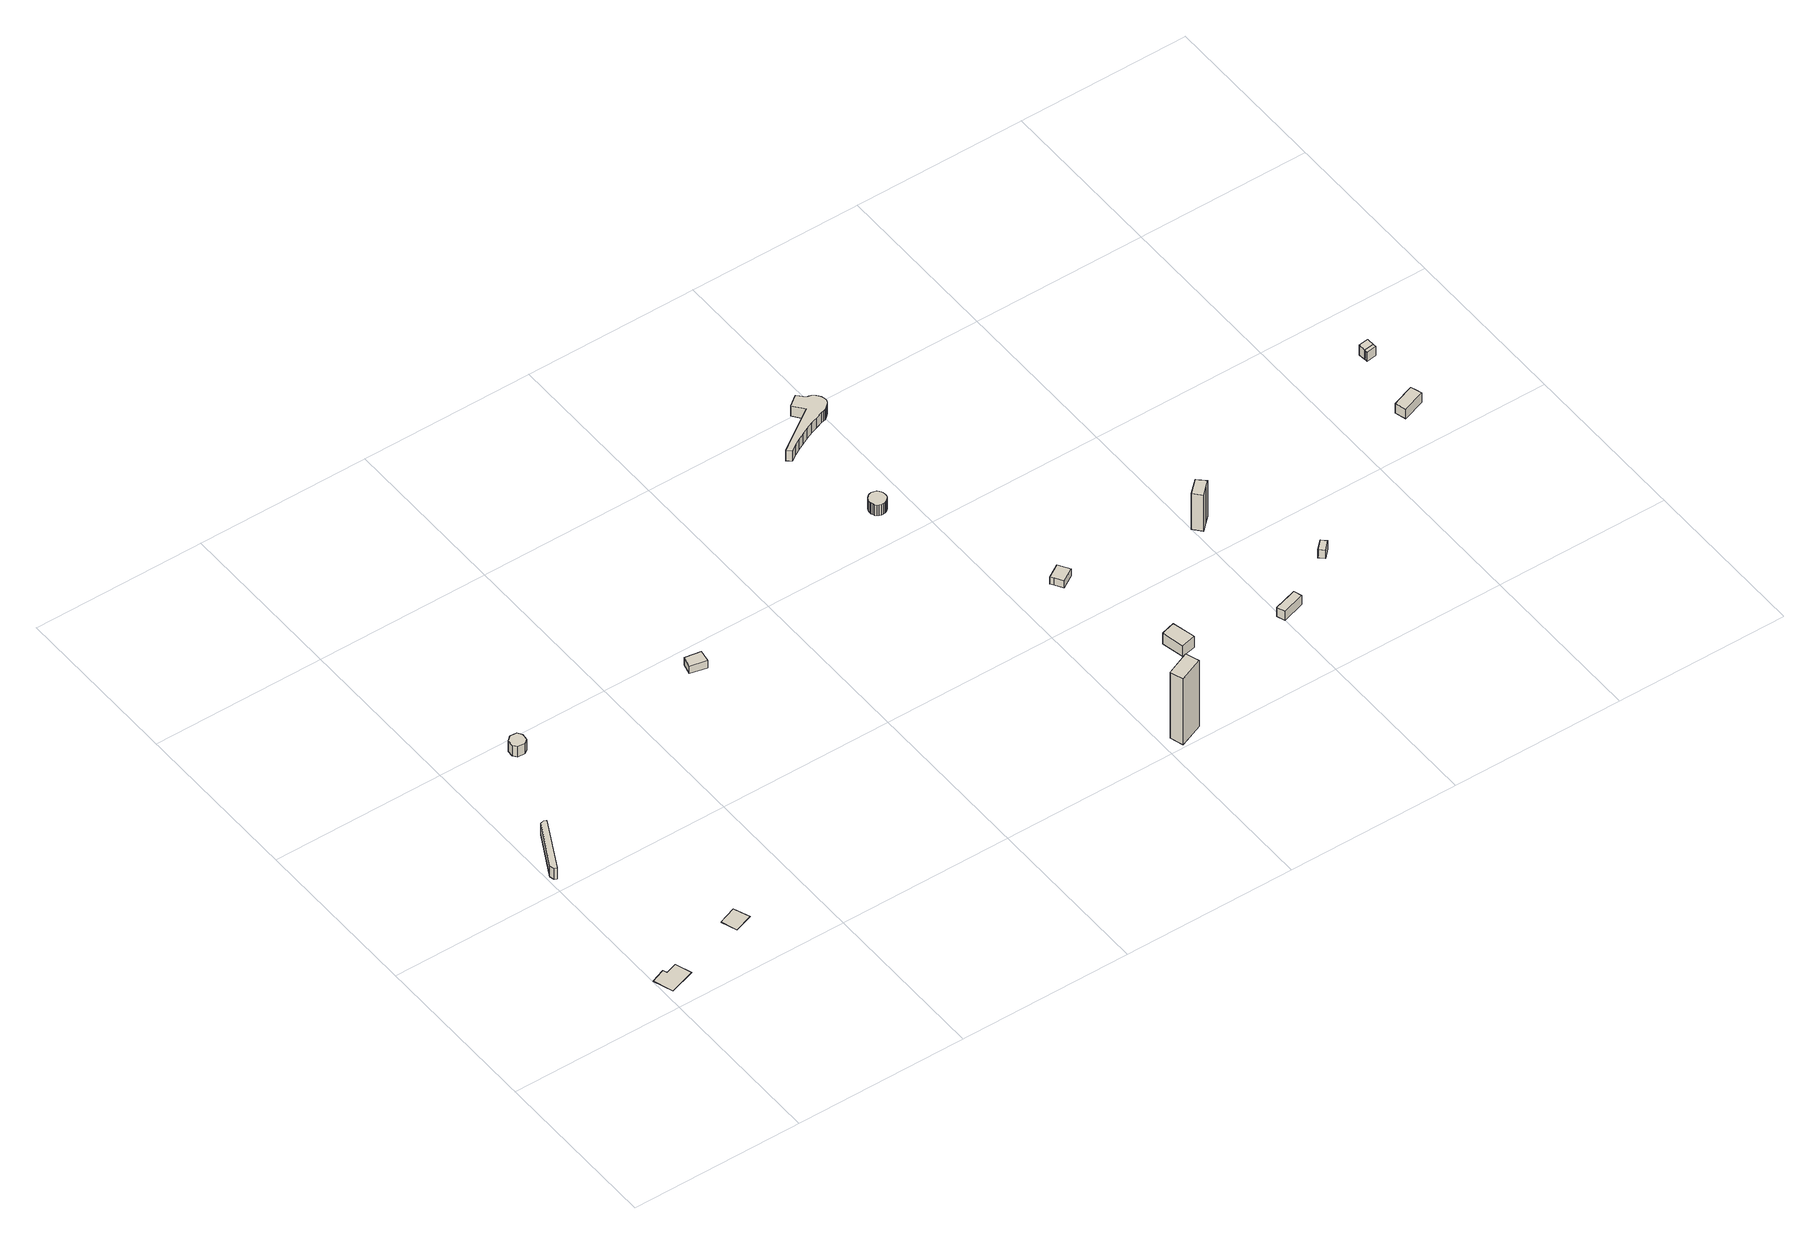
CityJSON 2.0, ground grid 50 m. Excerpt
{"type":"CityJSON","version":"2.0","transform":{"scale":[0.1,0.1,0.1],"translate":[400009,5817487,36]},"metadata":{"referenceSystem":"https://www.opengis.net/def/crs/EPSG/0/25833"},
"CityObjects":{
"building1":{"type":"Building","attributes":{"Gemeindeschluessel":"11000011","BezugspunktDach":"2200","function":"31001_3260","measuredHeight":0.11,"storeysAboveGround":1},"address":[{"country":"Germany","locality":"Berlin","thoroughfareNumber":"125 (81)","thoroughfareName":"Am Tierpark"}],"geometry":[{"type":"Solid","lod":"1","boundaries":[[[[0,1,2,3,4,5]],[[6,7,8,9,10,11]],[[6,11,5,4]],[[7,6,4,3]],[[8,7,3,2]],[[9,8,2,1]],[[10,9,1,0]],[[11,10,0,5]]]]}]},
"building2":{"type":"Building","attributes":{"Gemeindeschluessel":"11000011","BezugspunktDach":"2200","function":"51009_1610","measuredHeight":3.74,"storeysAboveGround":0},"address":[{"country":"Germany","locality":"Berlin"}],"geometry":[{"type":"Solid","lod":"1","boundaries":[[[[12,13,14,15,16,17]],[[18,19,20,21,22,23]],[[18,23,17,16]],[[19,18,16,15]],[[20,19,15,14]],[[21,20,14,13]],[[22,21,13,12]],[[23,22,12,17]]]]}]},
"building3":{"type":"Building","attributes":{"Gemeindeschluessel":"11000011","BezugspunktDach":"2200","function":"31001_3260","measuredHeight":0.161,"storeysAboveGround":1},"address":[{"country":"Germany","locality":"Berlin","thoroughfareNumber":"125 (82)","thoroughfareName":"Am Tierpark"}],"geometry":[{"type":"Solid","lod":"1","boundaries":[[[[24,25,26,27]],[[28,29,30,31]],[[28,31,27,26]],[[29,28,26,25]],[[30,29,25,24]],[[31,30,24,27]]]]}]},
"building4":{"type":"Building","attributes":{"Gemeindeschluessel":"11000011","BezugspunktDach":"2200","function":"31001_3260","measuredHeight":3.66,"storeysAboveGround":1},"address":[{"country":"Germany","locality":"Berlin","thoroughfareNumber":"125 (83)","thoroughfareName":"Am Tierpark"}],"geometry":[{"type":"Solid","lod":"1","boundaries":[[[[32,33,34,35,36,37,38,39]],[[40,41,42,43,44,45,46,47]],[[40,47,39,38]],[[41,40,38,37]],[[42,41,37,36]],[[43,42,36,35]],[[44,43,35,34]],[[45,44,34,33]],[[46,45,33,32]],[[47,46,32,39]]]]}]},
"building5":{"type":"Building","attributes":{"Gemeindeschluessel":"11000011","BezugspunktDach":"2200","function":"31001_3260","measuredHeight":2.52,"storeysAboveGround":1},"address":[{"country":"Germany","locality":"Berlin","thoroughfareNumber":"125 (84)","thoroughfareName":"Am Tierpark"}],"geometry":[{"type":"Solid","lod":"1","boundaries":[[[[48,49,50,51]],[[52,53,54,55]],[[52,55,51,50]],[[53,52,50,49]],[[54,53,49,48]],[[55,54,48,51]]]]}]},
"building6":{"type":"Building","attributes":{"Gemeindeschluessel":"11000011","BezugspunktDach":"2200","function":"31001_3260","measuredHeight":23.47,"storeysAboveGround":1},"address":[{"country":"Germany","locality":"Berlin","thoroughfareNumber":"125 (89)","thoroughfareName":"Am Tierpark"}],"geometry":[{"type":"Solid","lod":"1","boundaries":[[[[56,57,58,59,60]],[[61,62,63,64,65]],[[61,65,60,59]],[[62,61,59,58]],[[63,62,58,57]],[[64,63,57,56]],[[65,64,56,60]]]]}]},
"building7":{"type":"Building","attributes":{"Gemeindeschluessel":"11000011","BezugspunktDach":"2200","function":"31001_3260","measuredHeight":3.69,"storeysAboveGround":1},"address":[{"country":"Germany","locality":"Berlin","thoroughfareNumber":"125 (87)","thoroughfareName":"Am Tierpark"}],"geometry":[{"type":"Solid","lod":"1","boundaries":[[[[66,67,68,69,70,71,72,73,74,75,76,77,78,79,80,81,82,83,84,85,86,87,88,89,90,91,92,93,94,95,96]],[[97,98,99,100,101,102,103,104,105,106,107,108,109,110,111,112,113,114,115,116,117,118,119,120,121,122,123,124,125,126,127]],[[97,127,96,95]],[[98,97,95,94]],[[99,98,94,93]],[[100,99,93,92]],[[101,100,92,91]],[[102,101,91,90]],[[103,102,90,89]],[[104,103,89,88]],[[105,104,88,87]],[[106,105,87,86]],[[107,106,86,85]],[[108,107,85,84]],[[109,108,84,83]],[[110,109,83,82]],[[111,110,82,81]],[[112,111,81,80]],[[113,112,80,79]],[[114,113,79,78]],[[115,114,78,77]],[[116,115,77,76]],[[117,116,76,75]],[[118,117,75,74]],[[119,118,74,73]],[[120,119,73,72]],[[121,120,72,71]],[[122,121,71,70]],[[123,122,70,69]],[[124,123,69,68]],[[125,124,68,67]],[[126,125,67,66]],[[127,126,66,96]]]]}]},
"building8":{"type":"Building","attributes":{"Gemeindeschluessel":"11000011","BezugspunktDach":"2200","function":"31001_3264","measuredHeight":4.86,"storeysAboveGround":1},"address":[{"country":"Germany","locality":"Berlin","thoroughfareNumber":"125 (90)","thoroughfareName":"Am Tierpark"}],"geometry":[{"type":"Solid","lod":"1","boundaries":[[[[128,129,130,131,132]],[[133,134,135,136,137]],[[133,137,132,131]],[[134,133,131,130]],[[135,134,130,129]],[[136,135,129,128]],[[137,136,128,132]]]]}]},
"building9":{"type":"Building","attributes":{"Gemeindeschluessel":"11000011","BezugspunktDach":"2200","function":"31001_3260","measuredHeight":2.47,"storeysAboveGround":1},"address":[{"country":"Germany","locality":"Berlin","thoroughfareNumber":"125 (88)","thoroughfareName":"Am Tierpark"}],"geometry":[{"type":"Solid","lod":"1","boundaries":[[[[138,139,140,141,142]],[[143,144,145,146,147]],[[143,147,142,141]],[[144,143,141,140]],[[145,144,140,139]],[[146,145,139,138]],[[147,146,138,142]]]]}]},
"building10":{"type":"Building","attributes":{"Gemeindeschluessel":"11000011","BezugspunktDach":"2200","function":"51009_1610","measuredHeight":3.49,"storeysAboveGround":0},"address":[{"country":"Germany","locality":"Berlin"}],"geometry":[{"type":"Solid","lod":"1","boundaries":[[[[148,149,150,151,152,153,154,155,156,157,158,159,160,161,162,163,164,165,166,167,168,169,170,171,172,173,174,175]],[[176,177,178,179,180,181,182,183,184,185,186,187,188,189,190,191,192,193,194,195,196,197,198,199,200,201,202,203]],[[176,203,175,174]],[[177,176,174,173]],[[178,177,173,172]],[[179,178,172,171]],[[180,179,171,170]],[[181,180,170,169]],[[182,181,169,168]],[[183,182,168,167]],[[184,183,167,166]],[[185,184,166,165]],[[186,185,165,164]],[[187,186,164,163]],[[188,187,163,162]],[[189,188,162,161]],[[190,189,161,160]],[[191,190,160,159]],[[192,191,159,158]],[[193,192,158,157]],[[194,193,157,156]],[[195,194,156,155]],[[196,195,155,154]],[[197,196,154,153]],[[198,197,153,152]],[[199,198,152,151]],[[200,199,151,150]],[[201,200,150,149]],[[202,201,149,148]],[[203,202,148,175]]]]}]},
"building11":{"type":"Building","attributes":{"Gemeindeschluessel":"11000011","BezugspunktDach":"2200","function":"31001_3264","measuredHeight":3.12,"storeysAboveGround":1},"address":[{"country":"Germany","locality":"Berlin","thoroughfareNumber":"125 (91)","thoroughfareName":"Am Tierpark"}],"geometry":[{"type":"Solid","lod":"1","boundaries":[[[[204,205,206,207]],[[208,209,210,211]],[[208,211,207,206]],[[209,208,206,205]],[[210,209,205,204]],[[211,210,204,207]]]]}]},
"building12":{"type":"Building","attributes":{"Gemeindeschluessel":"11000011","BezugspunktDach":"2200","function":"31001_3264","measuredHeight":12.4,"storeysAboveGround":1},"address":[{"country":"Germany","locality":"Berlin","thoroughfareNumber":"125 (93)","thoroughfareName":"Am Tierpark"}],"geometry":[{"type":"Solid","lod":"1","boundaries":[[[[212,213,214,215,216]],[[217,218,219,220,221]],[[217,221,216,215]],[[218,217,215,214]],[[219,218,214,213]],[[220,219,213,212]],[[221,220,212,216]]]]}]},
"building13":{"type":"Building","attributes":{"Gemeindeschluessel":"11000011","BezugspunktDach":"2200","function":"31001_3264","measuredHeight":2.8,"storeysAboveGround":1},"address":[{"country":"Germany","locality":"Berlin","thoroughfareNumber":"125 (92)","thoroughfareName":"Am Tierpark"}],"geometry":[{"type":"Solid","lod":"1","boundaries":[[[[222,223,224,225]],[[226,227,228,229]],[[226,229,225,224]],[[227,226,224,223]],[[228,227,223,222]],[[229,228,222,225]]]]}]},
"building14":{"type":"Building","attributes":{"Gemeindeschluessel":"11000011","BezugspunktDach":"2200","function":"31001_3260","measuredHeight":3.77,"storeysAboveGround":1},"address":[{"country":"Germany","locality":"Berlin","thoroughfareNumber":"125 (94)","thoroughfareName":"Am Tierpark"}],"geometry":[{"type":"Solid","lod":"1","boundaries":[[[[230,231,232,233,234]],[[235,236,237,238,239]],[[235,239,234,233]],[[236,235,233,232]],[[237,236,232,231]],[[238,237,231,230]],[[239,238,230,234]]]]}]},
"building15":{"type":"Building","attributes":{"Gemeindeschluessel":"11000011","BezugspunktDach":"2200","function":"51009_1610","measuredHeight":3.22,"storeysAboveGround":0},"address":[{"country":"Germany","locality":"Berlin"}],"geometry":[{"type":"Solid","lod":"1","boundaries":[[[[240,241,242,243]],[[244,245,246,247]],[[244,247,243,242]],[[245,244,242,241]],[[246,245,241,240]],[[247,246,240,243]]]]}]},
"building16":{"type":"Building","attributes":{"Gemeindeschluessel":"11000011","BezugspunktDach":"2200","function":"31001_3260","measuredHeight":3.36,"storeysAboveGround":1},"address":[{"country":"Germany","locality":"Berlin","thoroughfareNumber":"125 (95)","thoroughfareName":"Am Tierpark"}],"geometry":[{"type":"Solid","lod":"1","boundaries":[[[[243,242,248,249]],[[250,251,252,253]],[[250,253,249,248]],[[251,250,248,242]],[[252,251,242,243]],[[253,252,243,249]]]]}]}
},
"vertices":[
[21,53,11],[95,78,11],[79,124,11],[46,113,11],[42,125,11],[1,109,11],[42,125,10],[46,113,10],[79,124,10],[95,78,10],[21,53,10],[1,109,10],
[10,536,53],[18,533,53],[94,682,53],[87,686,53],[75,682,53],[7,550,53],[75,682,15],[87,686,15],[94,682,15],[18,533,15],[10,536,15],[7,550,15],
[272,130,13],[325,149,13],[307,195,13],[256,176,13],[307,195,12],[325,149,12],[272,130,12],[256,176,12],
[190,934,50],[211,933,50],[222,942,50],[224,961,50],[216,974,50],[196,976,50],[182,964,50],[181,946,50],[182,964,14],[196,976,14],[216,974,14],[224,961,14],[222,942,14],[211,933,14],[190,934,14],[181,946,14],
[753,913,35],[759,948,35],[712,956,35],[704,924,35],[712,956,10],[759,948,10],[753,913,10],[704,924,10],
[1538,4,243],[1608,32,243],[1602,51,243],[1595,71,243],[1526,42,243],[1595,71,14],[1602,51,14],[1608,32,14],[1538,4,14],[1526,42,14],
[1393,1108,49],[1395,1103,49],[1397,1098,49],[1401,1095,49],[1406,1092,49],[1411,1090,49],[1417,1089,49],[1422,1090,49],[1427,1092,49],[1431,1095,49],[1435,1099,49],[1437,1102,49],[1438,1105,49],[1439,1109,49],[1439,1112,49],[1439,1117,49],[1438,1122,49],[1436,1126,49],[1433,1130,49],[1429,1134,49],[1425,1136,49],[1420,1137,49],[1415,1138,49],[1410,1137,49],[1406,1136,49],[1402,1133,49],[1399,1130,49],[1396,1127,49],[1394,1123,49],[1393,1118,49],[1393,1114,49],[1393,1118,12],[1394,1123,12],[1396,1127,12],[1399,1130,12],[1402,1133,12],[1406,1136,12],[1410,1137,12],[1415,1138,12],[1420,1137,12],[1425,1136,12],[1429,1134,12],[1433,1130,12],[1436,1126,12],[1438,1122,12],[1439,1117,12],[1439,1112,12],[1439,1109,12],[1438,1105,12],[1437,1102,12],[1435,1099,12],[1431,1095,12],[1427,1092,12],[1422,1090,12],[1417,1089,12],[1411,1090,12],[1406,1092,12],[1401,1095,12],[1397,1098,12],[1395,1103,12],[1393,1108,12],[1393,1114,12],
[1720,254,50],[1762,264,50],[1754,297,50],[1746,330,50],[1706,319,50],[1746,330,12],[1754,297,12],[1762,264,12],[1720,254,12],[1706,319,12],
[1610,642,37],[1624,619,37],[1663,643,37],[1643,675,37],[1604,651,37],[1643,675,13],[1663,643,13],[1624,619,13],[1610,642,13],[1604,651,13],
[1347,1374,43],[1366,1386,43],[1384,1397,43],[1403,1407,43],[1423,1416,43],[1443,1425,43],[1463,1433,43],[1484,1440,43],[1491,1441,43],[1497,1443,43],[1503,1447,43],[1508,1451,43],[1513,1456,43],[1516,1461,43],[1519,1467,43],[1519,1473,43],[1518,1479,43],[1516,1485,43],[1512,1491,43],[1508,1496,43],[1503,1500,43],[1498,1503,43],[1492,1505,43],[1486,1506,43],[1467,1527,43],[1436,1504,43],[1460,1472,43],[1334,1385,43],[1460,1472,8],[1436,1504,8],[1467,1527,8],[1486,1506,8],[1492,1505,8],[1498,1503,8],[1503,1500,8],[1508,1496,8],[1512,1491,8],[1516,1485,8],[1518,1479,8],[1519,1473,8],[1519,1467,8],[1516,1461,8],[1513,1456,8],[1508,1451,8],[1503,1447,8],[1497,1443,8],[1491,1441,8],[1484,1440,8],[1463,1433,8],[1443,1425,8],[1423,1416,8],[1403,1407,8],[1384,1397,8],[1366,1386,8],[1347,1374,8],[1334,1385,8],
[1999,210,40],[2065,231,40],[2058,254,40],[1991,234,40],[2058,254,9],[2065,231,9],[1999,210,9],[1991,234,9],
[2018,575,138],[2038,595,138],[2056,612,138],[2033,633,138],[1997,599,138],[2033,633,14],[2056,612,14],[2038,595,14],[2018,575,14],[1997,599,14],
[2205,322,41],[2229,347,41],[2215,360,41],[2191,336,41],[2215,360,13],[2229,347,13],[2205,322,13],[2191,336,13],
[2650,599,47],[2716,622,47],[2710,638,47],[2705,654,47],[2641,630,47],[2705,654,14],[2710,638,14],[2716,622,14],[2650,599,14],[2641,630,14],
[2692,817,45],[2721,821,45],[2720,831,45],[2692,827,45],[2720,831,13],[2721,821,13],[2692,817,13],[2692,827,13],
[2719,853,45],[2690,849,45],[2719,853,11],[2720,831,11],[2692,827,11],[2690,849,11]
]}
